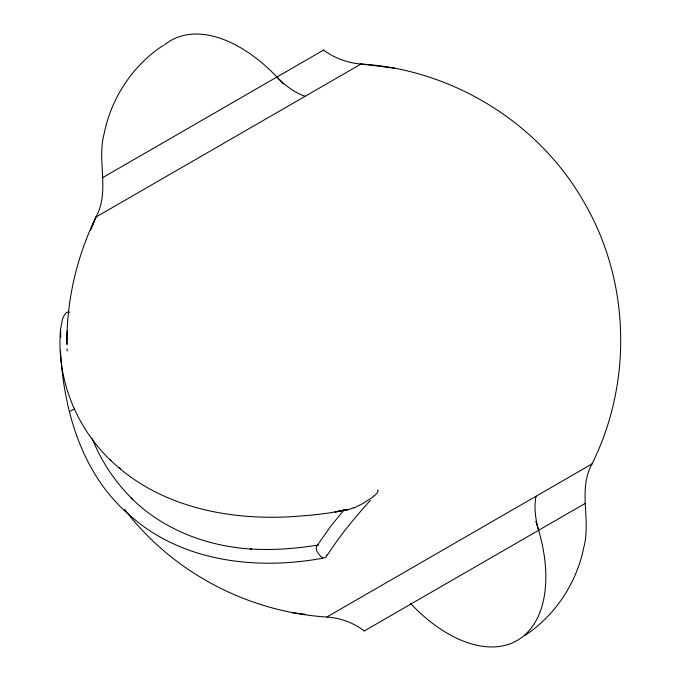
<?xml version="1.0" encoding="UTF-8"?>
<svg xmlns="http://www.w3.org/2000/svg" width="681" height="681" viewBox="0 0 681 681"><rect width="100%" height="100%" fill="white"/><g stroke="black" fill="none" stroke-linecap="round" stroke-linejoin="round"><path stroke-width="1.02" d="M326.837 554.7L326.318 556.803L324.948 557.841L322.93 557.73L320.64 556.445L316.997 551.55L316.265 548.767L316.512 546.528L330.966 525.902L344.416 509.533M66.925 343.99L67.036 336.78M67.325 333.596L67.419 330.481L67.061 335.886M66.908 341.283C66.942 298.287 77.293 255.664 96.021 217.018L90.437 230.255L96.021 217.018M69.794 312.256C66.832 310.783 64.508 314.477 63.52 316.733A28.866 26.704 -5.2 0 0 62.354 319.789L60.566 329.306C55.816 382.024 79.294 435.653 120.307 468.911C166.632 507.668 229.497 519.756 288.506 516.845L289.255 516.802C308.118 515.585 327.101 514.138 345.539 509.746L347.991 509.916M60.566 329.306L60.711 337.453M524.702 635.603C555.032 615.726 576.509 583.285 583.694 547.805C591.38 520.148 577.599 490.124 592.01 463.923C632.743 382.279 630.163 280.853 583.889 201.985C538.697 122.478 452.124 69.419 360.998 64.031C348.238 63.095 334.209 58.081 323.56 50.096M69.93 411.307L74.544 408.992M327.408 555.083C339.964 535.487 354.861 517.526 370.447 500.297M316.793 545.966L318.385 544.928M373.963 495.981C375.478 494.823 379.964 490.822 377.351 489.945M163.219 45.406C132.778 65.359 111.241 97.97 104.159 133.621C96.625 161.15 110.245 191.029 95.885 217.094L361.168 63.937M592.044 463.906L326.803 617.046C248.131 612.032 172.233 572.261 124.555 509.337M102.567 177.69L323.662 50.036M364.301 630.947L585.345 503.319M353.992 507.992L362.735 503.599L371.213 498.126A28.815 14.837 -38.8 0 0 373.963 495.989M346.995 510.018L334.95 512.001L345.505 509.728M322.896 558.182C257.256 570.261 183.002 562.148 131.237 516.53C82.529 476.172 63.699 411.554 60.464 350.545M318.001 545.03C295.614 548.699 272.843 550.41 250.174 548.963L251.417 549.056C207.118 546.366 162.878 529.648 131.186 497.947L132.344 499.071C115.089 481.944 101.273 461.335 92.301 438.726M326.837 617.02C340.338 617.888 353.524 622.774 364.326 630.929M361.041 64.005L395.023 68.219M292.336 612.645L305.692 614.364M109.726 459.343L111.012 460.501M119.047 467.77L120.307 468.911M66.942 342.526L66.993 344.646M67.087 348.893L67.138 351.021M538.637 530.295A69.275 39.992 60 0 1 536.007 496.262M535.802 521.365A138.549 79.992 60 0 1 519.39 639.084A138.549 79.992 60 0 1 410.549 603.519M305.097 96.31A69.275 39.992 60 0 1 276.937 77.013M164.376 44.997A138.549 79.992 60 0 1 283.253 83.925M354.069 507.515A23.844 11.194 -37.9 0 1 348.144 509.601"/></g></svg>
